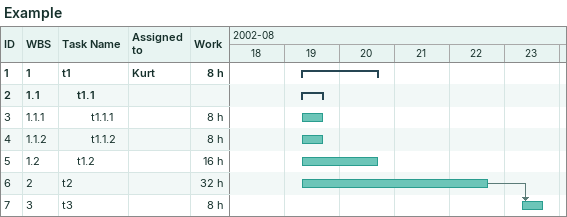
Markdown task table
Example

| ID | WBS | Task | Start | Finish | Predecessors | Resources | Work (h) |
|---|---|---|---|---|---|---|---|
| 1 | 1 | **t1** | 2002-08-19 | 2002-08-20 |  | Kurt | 8 |
| 2 | 1.1 | **t1.1** | 2002-08-19 | 2002-08-19 |  |  |  |
| 3 | 1.1.1 | t1.1.1 | 2002-08-19 | 2002-08-19 |  |  | 8 |
| 4 | 1.1.2 | t1.1.2 | 2002-08-19 | 2002-08-19 |  |  | 8 |
| 5 | 1.2 | t1.2 | 2002-08-19 | 2002-08-20 |  |  | 16 |
| 6 | 2 | t2 | 2002-08-19 | 2002-08-22 |  |  | 32 |
| 7 | 3 | t3 | 2002-08-23 | 2002-08-23 | 6 |  | 8 |
